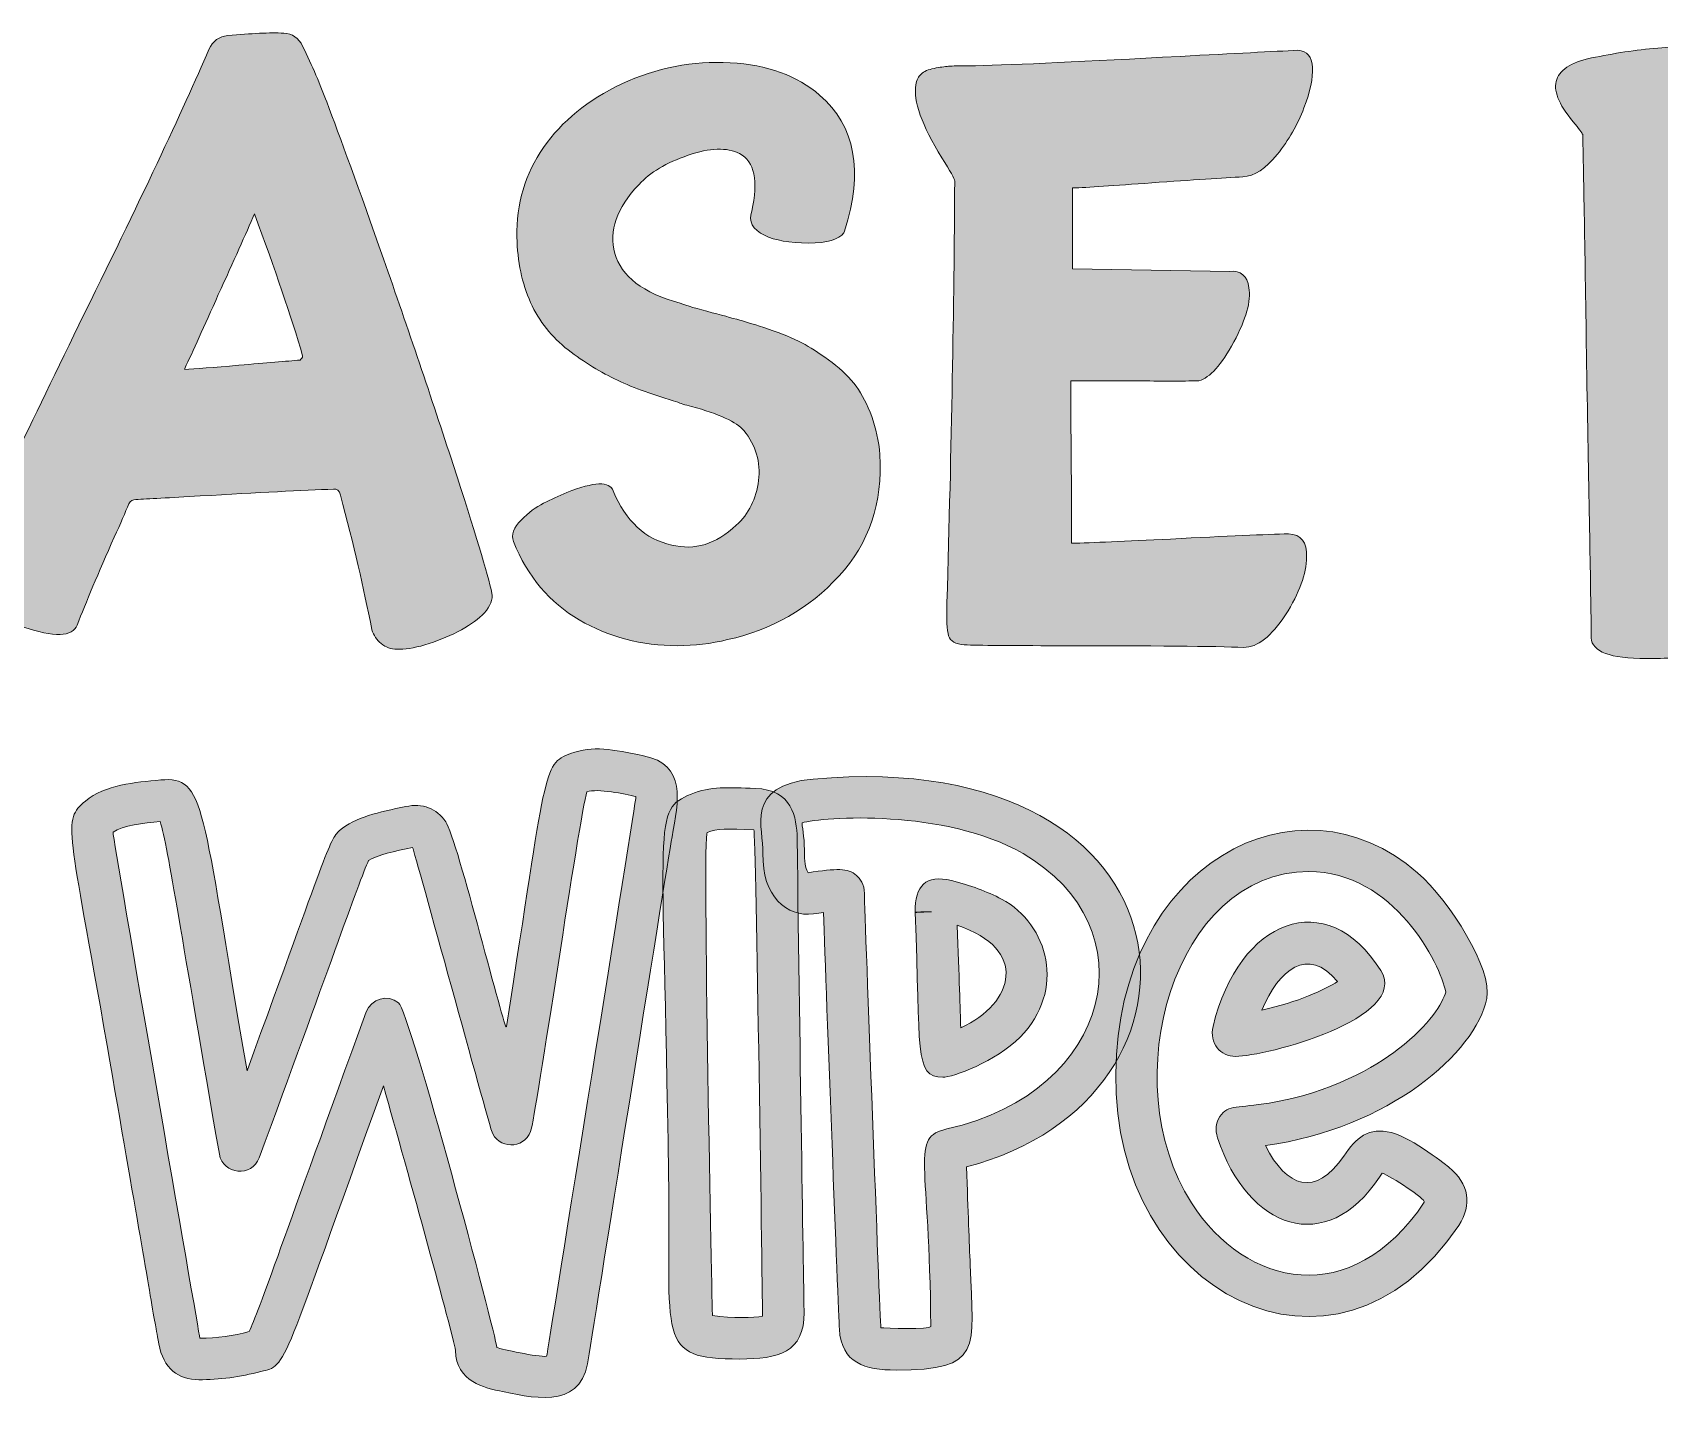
# Model space of a CAD drawing. Header units: inches. Extents: x 109 to 970, y -981 to -100.
# Drawn here: x 304.3 to 540.2, y -977 to -777.1 of the extents above; entities that cross this region are included whole.
import ezdxf

# ---------------------------------------------------------------- set-up
doc = ezdxf.new("R2010")
doc.units = ezdxf.units.IN
doc.header["$MEASUREMENT"] = 0
doc.layers.add('Layer 1', color=7, linetype='Continuous')

# ---------------------------------------------------------------- blocks, each defined once
blk = doc.blocks.new('block 3')
at = {"layer": 'Layer 1', "true_color": 0xffffff}
h = blk.add_hatch(color=7, dxfattribs=at)
h.dxf.hatch_style = 2
edge = h.paths.add_edge_path()
edge.add_spline(control_points=[(397.03, -893.79), (396.08, -899.18), (385.43, -966.35), (384.76, -970.19), (383.57, -976.97), (376.45, -975.05), (371.76, -974.08), (370.23, -973.76), (365.63, -972.81), (365.62, -968.28), (365.12, -965.48), (358.81, -942.77), (355.17, -929.91), (340.39, -970.53), (341.27, -970.6), (337.4, -971.31), (334.41, -972.14), (331.34, -972.52), (328.38, -972.52), (325.44, -972.52), (323.24, -970.89), (322.59, -967.3), (322.33, -965.87), (322.15, -964.92), (322.04, -964.32), (321.26, -959.72), (319.34, -948.55), (315.09, -924.05), (309.57, -892.16), (308.49, -891.44), (311.95, -888.59), (314.76, -886.24), (319.17, -885.86), (322.87, -885.53), (329.41, -884.95), (328.7, -889.02), (335.38, -927.72), (346.87, -896.34), (347.28, -894.18), (348.8, -892.88), (351.09, -890.91), (354.48, -890.21), (358.4, -889.39), (360.83, -888.88), (362.89, -889.66), (364.2, -891.59), (365.9, -894.11), (372.82, -922.4), (373, -921.3), (378.89, -884.16), (378.16, -883.21), (382.32, -881.7), (385.57, -880.51), (388.37, -881.09), (392.88, -882.02), (399.18, -883.33), (397.97, -888.49), (397.03, -893.79)], knot_values=[0, 0, 0, 0, 1, 1, 1, 2, 2, 2, 3, 3, 3, 4, 4, 4, 5, 5, 5, 6, 6, 6, 7, 7, 7, 8, 8, 8, 9, 9, 9, 10, 10, 10, 11, 11, 11, 12, 12, 12, 13, 13, 13, 14, 14, 14, 15, 15, 15, 16, 16, 16, 17, 17, 17, 18, 18, 18, 19, 19, 19, 19], degree=3, periodic=1)
edge = h.paths.add_edge_path()
edge.add_spline(control_points=[(391.8, -887.94), (390.19, -887.57), (386.26, -886.72), (384.67, -887.25), (383.61, -890.66), (377.3, -934.39), (376.51, -936.5), (375.52, -939.15), (371.72, -939.09), (370.84, -936.39), (370.3, -934.76), (359.73, -896.13), (359.4, -895.32), (356.85, -895.86), (354.27, -896.41), (353.02, -897.22), (351.67, -900.07), (346.58, -914.83), (337.15, -940.31), (336.09, -943.18), (331.9, -942.8), (331.37, -939.79), (325.95, -908.87), (323.95, -895.27), (322.78, -891.58), (320.45, -891.79), (317.3, -892.12), (315.95, -893.1), (316.02, -894.59), (328.3, -965.08), (328.55, -966.5), (331.03, -966.48), (333.43, -966.16), (335.7, -965.54), (337.03, -962.73), (340.99, -951.18), (352.68, -919.17), (353.38, -917.25), (355.76, -916.58), (357.37, -917.84), (358.97, -919.11), (371.42, -965.83), (371.62, -967.84), (372.28, -968.08), (377.58, -969.25), (378.84, -969.12), (379.02, -968.06), (391.8, -888.46), (391.8, -887.94)], knot_values=[0, 0, 0, 0, 1, 1, 1, 2, 2, 2, 3, 3, 3, 4, 4, 4, 5, 5, 5, 6, 6, 6, 7, 7, 7, 8, 8, 8, 9, 9, 9, 10, 10, 10, 11, 11, 11, 12, 12, 12, 13, 13, 13, 14, 14, 14, 15, 15, 15, 16, 16, 16, 16], degree=3, periodic=1)
h = blk.add_hatch(color=7, dxfattribs=at)
h.dxf.hatch_style = 2
edge = h.paths.add_edge_path()
edge.add_spline(control_points=[(439.74, -941.64), (439.98, -948.2), (440.15, -952.69), (440.27, -955.84), (440.75, -968.23), (442.11, -971.11), (429.52, -971.11), (425, -971.11), (421.59, -970.09), (421.3, -965.2), (421.13, -962.34), (419.4, -916.6), (419, -904.74), (418.59, -904.79), (418.11, -904.86), (417.54, -904.94), (413.68, -905.49), (410.04, -902.37), (410.22, -896.19), (410.33, -892.59), (407.38, -886.3), (417.52, -885.4), (474.36, -880.36), (478.08, -931.72), (439.74, -941.64)], knot_values=[0, 0, 0, 0, 1, 1, 1, 2, 2, 2, 3, 3, 3, 4, 4, 4, 5, 5, 5, 6, 6, 6, 7, 7, 7, 8, 8, 8, 8], degree=3, periodic=1)
edge = h.paths.add_edge_path()
edge.add_spline(control_points=[(447.96, -896.22), (436.59, -889.67), (418.76, -890.86), (415.89, -891.75), (415.96, -892.79), (416.29, -894.38), (416.24, -896.37), (416.2, -897.69), (416.53, -898.65), (416.76, -898.98), (420.95, -898.39), (422.47, -898.24), (423.8, -899.39), (424.31, -899.84), (424.93, -900.65), (424.93, -901.98), (424.99, -905.32), (427.18, -963.5), (427.31, -964.97), (427.83, -965.07), (434.55, -965.28), (434.55, -964.77), (434.43, -940.55), (431.5, -937.36), (436.91, -936.14), (461.19, -930.67), (466.28, -906.79), (447.96, -896.22)], knot_values=[0, 0, 0, 0, 1, 1, 1, 2, 2, 2, 3, 3, 3, 4, 4, 4, 5, 5, 5, 6, 6, 6, 7, 7, 7, 8, 8, 8, 9, 9, 9, 9], degree=3, periodic=1)
edge = h.paths.add_edge_path()
edge.add_spline(control_points=[(447.51, -922.83), (444.02, -926.38), (437.76, -928.65), (436.29, -928.65), (432.06, -928.65), (433.11, -924.61), (432.3, -904.77), (432.3, -904.72), (433.8, -904.67), (434.68, -904.65), (434.21, -904.66), (433.45, -904.67), (432.3, -904.69), (432.23, -900.9), (433.83, -899.2), (437.58, -900.13), (440.33, -900.81), (442.7, -901.69), (444.83, -902.82), (451.65, -906.45), (454.21, -916.03), (447.51, -922.83)], knot_values=[0, 0, 0, 0, 1, 1, 1, 2, 2, 2, 3, 3, 3, 4, 4, 4, 5, 5, 5, 6, 6, 6, 7, 7, 7, 7], degree=3, periodic=1)
edge = h.paths.add_edge_path()
edge.add_spline(control_points=[(438.39, -906.61), (438.69, -914.2), (438.82, -918.8), (438.9, -921.49), (446.71, -917.9), (448.77, -910.02), (438.39, -906.61)], knot_values=[0, 0, 0, 0, 1, 1, 1, 2, 2, 2, 2], degree=3, periodic=1)
h = blk.add_hatch(color=7, dxfattribs=at)
h.dxf.hatch_style = 2
edge = h.paths.add_edge_path()
edge.add_spline(control_points=[(483.1, -938.56), (486.13, -944.6), (490.39, -946.15), (494.46, -940.07), (496.2, -937.43), (498.08, -935.83), (501.36, -936.67), (504.43, -937.45), (509.67, -941.67), (509.72, -941.71), (512.62, -944.08), (513.13, -947.15), (511.13, -950.13), (493.21, -976.85), (460.84, -959.81), (461.41, -928.15), (461.59, -897.7), (487.81, -883.83), (505.16, -898.99), (509.86, -903.09), (516.06, -913.01), (515.2, -917.24), (513.6, -925.09), (501.06, -936.04), (483.1, -938.56)], knot_values=[0, 0, 0, 0, 1, 1, 1, 2, 2, 2, 3, 3, 3, 4, 4, 4, 5, 5, 5, 6, 6, 6, 7, 7, 7, 8, 8, 8, 8], degree=3, periodic=1)
edge = h.paths.add_edge_path()
edge.add_spline(control_points=[(509.24, -916.3), (508.53, -912.24), (501.71, -898.81), (489.38, -898.81), (469.86, -898.81), (461.09, -929.24), (472.38, -946.88), (480.24, -959.16), (495.62, -962.46), (506.14, -946.78), (506.42, -946.36), (501.25, -942.99), (500.04, -942.55), (499.91, -942.72), (499.76, -942.95), (499.65, -943.12), (491.95, -954.76), (480.48, -950.72), (476.16, -937.42), (476.02, -936.99), (475.59, -935.66), (476.47, -934.36), (477.71, -932.52), (479.17, -933.16), (483.66, -932.39), (492.74, -930.83), (498.88, -927.25), (502.42, -924.53), (506.97, -921.04), (508.81, -917.83), (509.24, -916.3)], knot_values=[0, 0, 0, 0, 1, 1, 1, 2, 2, 2, 3, 3, 3, 4, 4, 4, 5, 5, 5, 6, 6, 6, 7, 7, 7, 8, 8, 8, 9, 9, 9, 10, 10, 10, 10], degree=3, periodic=1)
edge = h.paths.add_edge_path()
edge.add_spline(control_points=[(499.82, -913.17), (504.16, -920.09), (483.11, -925.62), (478.77, -925.62), (476.59, -925.62), (474.92, -923.74), (475.5, -921.28), (479.19, -905.73), (492.01, -900.71), (499.82, -913.17)], knot_values=[0, 0, 0, 0, 1, 1, 1, 2, 2, 2, 3, 3, 3, 3], degree=3, periodic=1)
edge = h.paths.add_edge_path()
edge.add_spline(control_points=[(493.56, -914.75), (489.24, -909.53), (485.03, -913.08), (482.57, -918.91), (487.84, -917.75), (491.71, -915.95), (493.56, -914.75)], knot_values=[0, 0, 0, 0, 1, 1, 1, 2, 2, 2, 2], degree=3, periodic=1)
h = blk.add_hatch(color=7, dxfattribs=at)
h.dxf.hatch_style = 2
edge = h.paths.add_edge_path()
edge.add_spline(control_points=[(416.18, -962.75), (416.24, -968.57), (412.4, -969.51), (406.86, -969.51), (394.5, -969.51), (396.87, -966.83), (396.52, -942.68), (395.77, -890.4), (394.13, -889.97), (399.79, -887.59), (402.55, -886.43), (405.21, -886.62), (409.1, -886.75), (414.46, -886.93), (415.13, -890.97), (415.17, -893.99), (415.59, -926.34), (416.18, -962.77), (416.18, -962.75)], knot_values=[0, 0, 0, 0, 1, 1, 1, 2, 2, 2, 3, 3, 3, 4, 4, 4, 5, 5, 5, 6, 6, 6, 6], degree=3, periodic=1)
edge = h.paths.add_edge_path()
edge.add_spline(control_points=[(408.9, -892.76), (405.09, -892.63), (403.5, -892.55), (402.12, -893.13), (401.41, -893.43), (402.87, -963.18), (402.88, -963.21), (405.75, -963.63), (408.91, -963.52), (410.15, -963.3), (410.18, -962.93), (409.2, -892.77), (408.9, -892.76)], knot_values=[0, 0, 0, 0, 1, 1, 1, 2, 2, 2, 3, 3, 3, 4, 4, 4, 4], degree=3, periodic=1)
at = {"layer": 'Layer 1', "lineweight": 0}
blk.add_lwpolyline([(322.04, -964.32), (322.04, -964.32)], dxfattribs=at)
for points, knots in [([(397.03, -893.79), (396.08, -899.18), (385.43, -966.35), (384.76, -970.19), (383.57, -976.97), (376.45, -975.05), (371.76, -974.08), (370.23, -973.76), (365.63, -972.81), (365.62, -968.28), (365.12, -965.48), (358.81, -942.77), (355.17, -929.91), (340.39, -970.53), (341.27, -970.6), (337.4, -971.31), (334.41, -972.14), (331.34, -972.52), (328.38, -972.52), (325.44, -972.52), (323.24, -970.89), (322.59, -967.3), (322.33, -965.87), (322.15, -964.92), (322.04, -964.32), (321.26, -959.72), (319.34, -948.55), (315.09, -924.05), (309.57, -892.16), (308.49, -891.44), (311.95, -888.59), (314.76, -886.24), (319.17, -885.86), (322.87, -885.53), (329.41, -884.95), (328.7, -889.02), (335.38, -927.72), (346.87, -896.34), (347.28, -894.18), (348.8, -892.88), (351.09, -890.91), (354.48, -890.21), (358.4, -889.39), (360.83, -888.88), (362.89, -889.66), (364.2, -891.59), (365.9, -894.11), (372.82, -922.4), (373, -921.3), (378.89, -884.16), (378.16, -883.21), (382.32, -881.7), (385.57, -880.51), (388.37, -881.09), (392.88, -882.02), (399.18, -883.33), (397.97, -888.49), (397.03, -893.79)], [0, 0, 0, 0, 1, 1, 1, 2, 2, 2, 3, 3, 3, 4, 4, 4, 5, 5, 5, 6, 6, 6, 7, 7, 7, 8, 8, 8, 9, 9, 9, 10, 10, 10, 11, 11, 11, 12, 12, 12, 13, 13, 13, 14, 14, 14, 15, 15, 15, 16, 16, 16, 17, 17, 17, 18, 18, 18, 19, 19, 19, 19]), ([(439.74, -941.64), (439.98, -948.2), (440.15, -952.69), (440.27, -955.84), (440.75, -968.23), (442.11, -971.11), (429.52, -971.11), (425, -971.11), (421.59, -970.09), (421.3, -965.2), (421.13, -962.34), (419.4, -916.6), (419, -904.74), (418.59, -904.79), (418.11, -904.86), (417.54, -904.94), (413.68, -905.49), (410.04, -902.37), (410.22, -896.19), (410.33, -892.59), (407.38, -886.3), (417.52, -885.4), (474.36, -880.36), (478.08, -931.72), (439.74, -941.64)], [0, 0, 0, 0, 1, 1, 1, 2, 2, 2, 3, 3, 3, 4, 4, 4, 5, 5, 5, 6, 6, 6, 7, 7, 7, 8, 8, 8, 8]), ([(483.1, -938.56), (486.13, -944.6), (490.39, -946.15), (494.46, -940.07), (496.2, -937.43), (498.08, -935.83), (501.36, -936.67), (504.43, -937.45), (509.67, -941.67), (509.72, -941.71), (512.62, -944.08), (513.13, -947.15), (511.13, -950.13), (493.21, -976.85), (460.84, -959.81), (461.41, -928.15), (461.59, -897.7), (487.81, -883.83), (505.16, -898.99), (509.86, -903.09), (516.06, -913.01), (515.2, -917.24), (513.6, -925.09), (501.06, -936.04), (483.1, -938.56)], [0, 0, 0, 0, 1, 1, 1, 2, 2, 2, 3, 3, 3, 4, 4, 4, 5, 5, 5, 6, 6, 6, 7, 7, 7, 8, 8, 8, 8]), ([(391.8, -887.94), (390.19, -887.57), (386.26, -886.72), (384.67, -887.25), (383.61, -890.66), (377.3, -934.39), (376.51, -936.5), (375.52, -939.15), (371.72, -939.09), (370.84, -936.39), (370.3, -934.76), (359.73, -896.13), (359.4, -895.32), (356.85, -895.86), (354.27, -896.41), (353.02, -897.22), (351.67, -900.07), (346.58, -914.83), (337.15, -940.31), (336.09, -943.18), (331.9, -942.8), (331.37, -939.79), (325.95, -908.87), (323.95, -895.27), (322.78, -891.58), (320.45, -891.79), (317.3, -892.12), (315.95, -893.1), (316.02, -894.59), (328.3, -965.08), (328.55, -966.5), (331.03, -966.48), (333.43, -966.16), (335.7, -965.54), (337.03, -962.73), (340.99, -951.18), (352.68, -919.17), (353.38, -917.25), (355.76, -916.58), (357.37, -917.84), (358.97, -919.11), (371.42, -965.83), (371.62, -967.84), (372.28, -968.08), (377.58, -969.25), (378.84, -969.12), (379.02, -968.06), (391.8, -888.46), (391.8, -887.94)], [0, 0, 0, 0, 1, 1, 1, 2, 2, 2, 3, 3, 3, 4, 4, 4, 5, 5, 5, 6, 6, 6, 7, 7, 7, 8, 8, 8, 9, 9, 9, 10, 10, 10, 11, 11, 11, 12, 12, 12, 13, 13, 13, 14, 14, 14, 15, 15, 15, 16, 16, 16, 16]), ([(416.18, -962.75), (416.24, -968.57), (412.4, -969.51), (406.86, -969.51), (394.5, -969.51), (396.87, -966.83), (396.52, -942.68), (395.77, -890.4), (394.13, -889.97), (399.79, -887.59), (402.55, -886.43), (405.21, -886.62), (409.1, -886.75), (414.46, -886.93), (415.13, -890.97), (415.17, -893.99), (415.59, -926.34), (416.18, -962.77), (416.18, -962.75)], [0, 0, 0, 0, 1, 1, 1, 2, 2, 2, 3, 3, 3, 4, 4, 4, 5, 5, 5, 6, 6, 6, 6]), ([(447.96, -896.22), (436.59, -889.67), (418.76, -890.86), (415.89, -891.75), (415.96, -892.79), (416.29, -894.38), (416.24, -896.37), (416.2, -897.69), (416.53, -898.65), (416.76, -898.98), (420.95, -898.39), (422.47, -898.24), (423.8, -899.39), (424.31, -899.84), (424.93, -900.65), (424.93, -901.98), (424.99, -905.32), (427.18, -963.5), (427.31, -964.97), (427.83, -965.07), (434.55, -965.28), (434.55, -964.77), (434.43, -940.55), (431.5, -937.36), (436.91, -936.14), (461.19, -930.67), (466.28, -906.79), (447.96, -896.22)], [0, 0, 0, 0, 1, 1, 1, 2, 2, 2, 3, 3, 3, 4, 4, 4, 5, 5, 5, 6, 6, 6, 7, 7, 7, 8, 8, 8, 9, 9, 9, 9]), ([(408.9, -892.76), (405.09, -892.63), (403.5, -892.55), (402.12, -893.13), (401.41, -893.43), (402.87, -963.18), (402.88, -963.21), (405.75, -963.63), (408.91, -963.52), (410.15, -963.3), (410.18, -962.93), (409.2, -892.77), (408.9, -892.76)], [0, 0, 0, 0, 1, 1, 1, 2, 2, 2, 3, 3, 3, 4, 4, 4, 4]), ([(509.24, -916.3), (508.53, -912.24), (501.71, -898.81), (489.38, -898.81), (469.86, -898.81), (461.09, -929.24), (472.38, -946.88), (480.24, -959.16), (495.62, -962.46), (506.14, -946.78), (506.42, -946.36), (501.25, -942.99), (500.04, -942.55), (499.91, -942.72), (499.76, -942.95), (499.65, -943.12), (491.95, -954.76), (480.48, -950.72), (476.16, -937.42), (476.02, -936.99), (475.59, -935.66), (476.47, -934.36), (477.71, -932.52), (479.17, -933.16), (483.66, -932.39), (492.74, -930.83), (498.88, -927.25), (502.42, -924.53), (506.97, -921.04), (508.81, -917.83), (509.24, -916.3)], [0, 0, 0, 0, 1, 1, 1, 2, 2, 2, 3, 3, 3, 4, 4, 4, 5, 5, 5, 6, 6, 6, 7, 7, 7, 8, 8, 8, 9, 9, 9, 10, 10, 10, 10]), ([(447.51, -922.83), (444.02, -926.38), (437.76, -928.65), (436.29, -928.65), (432.06, -928.65), (433.11, -924.61), (432.3, -904.77), (432.3, -904.72), (433.8, -904.67), (434.68, -904.65), (434.21, -904.66), (433.45, -904.67), (432.3, -904.69), (432.23, -900.9), (433.83, -899.2), (437.58, -900.13), (440.33, -900.81), (442.7, -901.69), (444.83, -902.82), (451.65, -906.45), (454.21, -916.03), (447.51, -922.83)], [0, 0, 0, 0, 1, 1, 1, 2, 2, 2, 3, 3, 3, 4, 4, 4, 5, 5, 5, 6, 6, 6, 7, 7, 7, 7]), ([(499.82, -913.17), (504.16, -920.09), (483.11, -925.62), (478.77, -925.62), (476.59, -925.62), (474.92, -923.74), (475.5, -921.28), (479.19, -905.73), (492.01, -900.71), (499.82, -913.17)], [0, 0, 0, 0, 1, 1, 1, 2, 2, 2, 3, 3, 3, 3]), ([(438.39, -906.61), (438.69, -914.2), (438.82, -918.8), (438.9, -921.49), (446.71, -917.9), (448.77, -910.02), (438.39, -906.61)], [0, 0, 0, 0, 1, 1, 1, 2, 2, 2, 2]), ([(493.56, -914.75), (489.24, -909.53), (485.03, -913.08), (482.57, -918.91), (487.84, -917.75), (491.71, -915.95), (493.56, -914.75)], [0, 0, 0, 0, 1, 1, 1, 2, 2, 2, 2])]:
    blk.add_open_spline(points, degree=3, knots=knots, dxfattribs=at)
blk = doc.blocks.new('block 9')
at = {"layer": 'Layer 1', "true_color": 0xffffff}
h = blk.add_hatch(color=7, dxfattribs=at)
h.dxf.hatch_style = 2
edge = h.paths.add_edge_path()
edge.add_spline(control_points=[(346.94, -787.2), (348.85, -792.19), (351.6, -799.78), (355.18, -809.97), (358.75, -820.16), (362.12, -830.1), (365.28, -839.79), (368.44, -849.48), (370.32, -855.7), (370.9, -858.45), (371.06, -859.36), (370.69, -860.32), (369.78, -861.32), (369.03, -862.15), (367.92, -862.96), (366.47, -863.75), (365.01, -864.54), (363.45, -865.21), (361.79, -865.75), (360.12, -866.29), (358.71, -866.56), (357.55, -866.56), (357.3, -866.56), (357.05, -866.56), (356.8, -866.56), (355.97, -866.47), (355.24, -866.14), (354.62, -865.56), (353.99, -864.98), (353.6, -864.27), (353.43, -863.44), (352.35, -857.87), (350.85, -851.46), (348.94, -844.22), (348.77, -843.56), (348.44, -843.27), (347.94, -843.35), (343.53, -843.52), (337.08, -843.85), (328.6, -844.35), (324.11, -844.6), (320.99, -844.77), (319.24, -844.85), (318.82, -844.85), (318.49, -845.06), (318.24, -845.47), (317.74, -846.72), (317.04, -848.34), (316.12, -850.34), (313.79, -855.58), (312, -859.82), (310.76, -863.06), (310.09, -864.81), (307.43, -864.89), (302.77, -863.31), (300.03, -862.32), (297.76, -861.09), (295.97, -859.63), (294.18, -858.18), (293.54, -856.7), (294.04, -855.2), (297.53, -847.39), (303.19, -835.49), (311.01, -819.52), (319.82, -801.63), (326.1, -788.32), (329.85, -779.59), (330.43, -778.34), (331.35, -777.68), (332.59, -777.59), (336, -777.26), (338.71, -777.14), (340.7, -777.22), (341.95, -777.3), (342.87, -777.93), (343.45, -779.09), (344.86, -782), (346.03, -784.71), (346.94, -787.2)], knot_values=[0, 0, 0, 0, 1, 1, 1, 2, 2, 2, 3, 3, 3, 4, 4, 4, 5, 5, 5, 6, 6, 6, 7, 7, 7, 8, 8, 8, 9, 9, 9, 10, 10, 10, 11, 11, 11, 12, 12, 12, 13, 13, 13, 14, 14, 14, 15, 15, 15, 16, 16, 16, 17, 17, 17, 18, 18, 18, 19, 19, 19, 20, 20, 20, 21, 21, 21, 22, 22, 22, 23, 23, 23, 24, 24, 24, 25, 25, 25, 26, 26, 26, 26], degree=3, periodic=1)
edge = h.paths.add_edge_path()
edge.add_spline(control_points=[(343.32, -824.38), (343.4, -824.3), (343.45, -824.18), (343.45, -824.01), (341.78, -818.35), (339.46, -811.49), (336.46, -803.42), (335.21, -806.33), (333.47, -810.24), (331.22, -815.15), (329.14, -819.81), (327.52, -823.39), (326.35, -825.88), (326.35, -825.88), (326.35, -826.01), (326.35, -826.01), (327.85, -825.92), (330.47, -825.71), (334.21, -825.38), (338.21, -825.05), (341.16, -824.8), (343.07, -824.63), (343.16, -824.55), (343.24, -824.47), (343.32, -824.38)], knot_values=[0, 0, 0, 0, 1, 1, 1, 2, 2, 2, 3, 3, 3, 4, 4, 4, 5, 5, 5, 6, 6, 6, 7, 7, 7, 8, 8, 8, 8], degree=3, periodic=1)
h = blk.add_hatch(color=7, dxfattribs=at)
h.dxf.hatch_style = 2
edge = h.paths.add_edge_path()
edge.add_spline(control_points=[(486.44, -849.84), (488.27, -849.92), (489.14, -851.04), (489.06, -853.21), (489.06, -855.62), (488.04, -858.41), (486, -861.57), (483.96, -864.73), (481.94, -866.31), (479.95, -866.31), (475.79, -866.14), (466.81, -866.06), (453, -866.06), (446.09, -866.06), (441.56, -866.02), (439.4, -865.93), (438.15, -865.85), (437.4, -865.41), (437.15, -864.62), (436.9, -863.83), (436.82, -862.23), (436.9, -859.82), (437.57, -837.03), (437.94, -816.65), (438.03, -798.68), (438.03, -798.35), (437.4, -797.23), (436.15, -795.31), (433.24, -790.57), (431.99, -787.04), (432.41, -784.71), (432.49, -784.04), (432.74, -783.52), (433.16, -783.15), (433.57, -782.77), (434.2, -782.5), (435.03, -782.34), (435.86, -782.17), (436.57, -782.07), (437.15, -782.02), (437.73, -781.98), (438.61, -781.96), (439.77, -781.96), (439.77, -781.96), (441.02, -781.96), (441.02, -781.96), (447.09, -781.8), (456.99, -781.34), (470.72, -780.59), (478.62, -780.17), (484.32, -779.88), (487.81, -779.71), (489.14, -779.8), (489.85, -780.63), (489.93, -782.21), (490.01, -783.71), (489.6, -785.66), (488.68, -788.07), (487.77, -790.49), (486.48, -792.73), (484.81, -794.81), (483.15, -796.89), (481.49, -797.97), (479.82, -798.06), (477, -798.22), (472.59, -798.51), (466.6, -798.93), (461.11, -799.35), (457.28, -799.6), (455.12, -799.68), (455.12, -799.68), (455.12, -811.41), (455.12, -811.41), (455.12, -811.41), (477.95, -811.78), (477.95, -811.78), (479.53, -811.62), (480.45, -812.41), (480.7, -814.15), (481.03, -816.07), (480.3, -818.69), (478.51, -822.01), (476.72, -825.34), (475.04, -827.21), (473.46, -827.63), (470.97, -827.71), (467.93, -827.71), (464.35, -827.63), (460.19, -827.63), (457.03, -827.63), (454.87, -827.63), (454.87, -831.54), (454.89, -835.47), (454.93, -839.42), (454.97, -843.37), (454.99, -847.3), (454.99, -851.21), (457.91, -851.13), (462.69, -850.92), (469.34, -850.59), (477.58, -850.17), (483.27, -849.92), (486.44, -849.84)], knot_values=[0, 0, 0, 0, 1, 1, 1, 2, 2, 2, 3, 3, 3, 4, 4, 4, 5, 5, 5, 6, 6, 6, 7, 7, 7, 8, 8, 8, 9, 9, 9, 10, 10, 10, 11, 11, 11, 12, 12, 12, 13, 13, 13, 14, 14, 14, 15, 15, 15, 16, 16, 16, 17, 17, 17, 18, 18, 18, 19, 19, 19, 20, 20, 20, 21, 21, 21, 22, 22, 22, 23, 23, 23, 24, 24, 24, 25, 25, 25, 26, 26, 26, 27, 27, 27, 28, 28, 28, 29, 29, 29, 30, 30, 30, 31, 31, 31, 32, 32, 32, 33, 33, 33, 34, 34, 34, 34], degree=3, periodic=1)
h = blk.add_hatch(color=7, dxfattribs=at)
h.dxf.hatch_style = 2
edge = h.paths.add_edge_path()
edge.add_spline(control_points=[(570.91, -813.9), (575.73, -814.49), (579.77, -816.36), (583.01, -819.52), (586.26, -822.68), (587.92, -827.17), (588, -832.99), (588, -837.15), (587.15, -841), (585.44, -844.54), (583.74, -848.07), (581.47, -851.07), (578.64, -853.52), (575.81, -855.97), (572.67, -858.16), (569.22, -860.07), (565.77, -861.98), (562.15, -863.48), (558.37, -864.56), (554.58, -865.64), (551.07, -866.47), (547.83, -867.06), (544.58, -867.64), (541.59, -867.93), (538.84, -867.93), (538.84, -867.93), (538.34, -867.93), (538.34, -867.93), (533.1, -867.93), (530.44, -866.93), (530.36, -864.94), (530.27, -857.53), (530.06, -845.35), (529.73, -828.38), (529.48, -811.49), (529.28, -799.35), (529.11, -791.94), (529.02, -791.69), (528.57, -791.07), (527.74, -790.07), (525.57, -787.49), (524.79, -785.45), (525.37, -783.96), (525.86, -782.38), (527.74, -781.3), (530.98, -780.71), (534.22, -780.05), (537.43, -779.59), (540.59, -779.34), (543.75, -779.09), (546.89, -779.01), (550.01, -779.09), (553.13, -779.18), (556.04, -779.57), (558.74, -780.28), (561.44, -780.98), (563.92, -781.94), (566.17, -783.15), (568.41, -784.35), (570.32, -785.93), (571.91, -787.89), (573.48, -789.84), (574.57, -792.11), (575.15, -794.69), (576.81, -801.59), (575.4, -808), (570.91, -813.9)], knot_values=[0, 0, 0, 0, 1, 1, 1, 2, 2, 2, 3, 3, 3, 4, 4, 4, 5, 5, 5, 6, 6, 6, 7, 7, 7, 8, 8, 8, 9, 9, 9, 10, 10, 10, 11, 11, 11, 12, 12, 12, 13, 13, 13, 14, 14, 14, 15, 15, 15, 16, 16, 16, 17, 17, 17, 18, 18, 18, 19, 19, 19, 20, 20, 20, 21, 21, 21, 22, 22, 22, 22], degree=3, periodic=1)
edge = h.paths.add_edge_path()
edge.add_spline(control_points=[(561.3, -801.93), (562.3, -800.1), (562.51, -798.22), (561.92, -796.31), (561.09, -793.48), (555.44, -792.24), (544.96, -792.57), (544.96, -792.57), (545.33, -812.03), (545.33, -812.03), (548.32, -811.2), (551.4, -809.87), (554.56, -808.04), (557.72, -806.21), (559.97, -804.17), (561.3, -801.93)], knot_values=[0, 0, 0, 0, 1, 1, 1, 2, 2, 2, 3, 3, 3, 4, 4, 4, 5, 5, 5, 5], degree=3, periodic=1)
edge = h.paths.add_edge_path()
edge.add_spline(control_points=[(545.52, -840.67), (545.47, -846.2), (545.5, -850.38), (545.58, -853.21), (547.41, -853.29), (549.49, -853.06), (551.82, -852.52), (554.15, -851.98), (556.58, -851.07), (559.12, -849.78), (561.65, -848.49), (563.88, -846.97), (565.79, -845.22), (569.87, -841.4), (571.91, -837.03), (571.91, -832.12), (571.91, -831.12), (571.49, -830.21), (570.66, -829.38), (569.16, -828.13), (566.77, -827.24), (563.48, -826.69), (560.2, -826.15), (556.68, -826.13), (552.94, -826.63), (552.69, -826.63), (551.98, -826.75), (550.82, -827), (548.49, -827.42), (546.74, -827.8), (545.58, -828.13), (545.58, -830.96), (545.56, -835.14), (545.52, -840.67)], knot_values=[0, 0, 0, 0, 1, 1, 1, 2, 2, 2, 3, 3, 3, 4, 4, 4, 5, 5, 5, 6, 6, 6, 7, 7, 7, 8, 8, 8, 9, 9, 9, 10, 10, 10, 11, 11, 11, 11], degree=3, periodic=1)
h = blk.add_hatch(color=7, dxfattribs=at)
h.dxf.hatch_style = 2
edge = h.paths.add_edge_path()
edge.add_spline(control_points=[(427.17, -838.36), (427.59, -845.35), (425.61, -851.21), (421.25, -855.95), (416.88, -860.69), (411.49, -863.77), (405.09, -865.18), (402.67, -865.77), (400.26, -866.06), (397.85, -866.06), (392.61, -866.06), (387.85, -864.81), (383.56, -862.32), (379.28, -859.82), (376.1, -856.04), (374.02, -850.96), (373.69, -849.96), (374.06, -848.92), (375.14, -847.84), (376.22, -846.76), (377.3, -845.95), (378.39, -845.41), (379.47, -844.87), (380.59, -844.35), (381.75, -843.85), (385.75, -842.27), (387.99, -842.19), (388.49, -843.6), (390.32, -848.01), (393.15, -850.63), (396.98, -851.46), (400.3, -852.29), (403.42, -851.33), (406.34, -848.59), (408.16, -846.93), (409.25, -844.77), (409.58, -842.1), (409.91, -839.44), (409.21, -837.03), (407.46, -834.87), (406.38, -833.62), (403.84, -832.45), (399.85, -831.37), (398.85, -831.12), (398.18, -830.91), (397.85, -830.75), (394.44, -829.75), (391.53, -828.69), (389.12, -827.57), (386.7, -826.44), (384.31, -824.97), (381.94, -823.14), (379.57, -821.31), (377.76, -819.02), (376.51, -816.27), (375.27, -813.53), (374.6, -810.37), (374.52, -806.79), (374.43, -801.97), (375.72, -797.64), (378.39, -793.81), (381.05, -789.99), (384.83, -786.91), (389.74, -784.58), (394.81, -782.25), (400.05, -781.23), (405.46, -781.52), (410.87, -781.82), (415.19, -783.38), (418.44, -786.2), (423.6, -790.7), (424.8, -797.27), (422.06, -805.92), (422.06, -805.92), (421.93, -806.17), (421.93, -806.17), (421.27, -807.16), (419.56, -807.66), (416.82, -807.66), (414.07, -807.66), (411.95, -807.29), (410.45, -806.54), (408.71, -805.71), (408.08, -804.55), (408.58, -803.05), (409.58, -798.64), (409, -795.85), (406.83, -794.69), (405, -793.77), (402.51, -793.86), (399.35, -794.94), (396.19, -796.02), (393.82, -797.43), (392.24, -799.18), (388.99, -802.59), (387.83, -805.92), (388.74, -809.16), (389.66, -812.49), (392.82, -814.9), (398.23, -816.4), (399.14, -816.73), (400.68, -817.19), (402.84, -817.77), (404.76, -818.27), (406.23, -818.67), (407.27, -818.96), (408.31, -819.25), (409.79, -819.73), (411.7, -820.39), (413.61, -821.06), (415.15, -821.72), (416.32, -822.39), (417.48, -823.05), (418.79, -823.93), (420.25, -825.01), (421.7, -826.09), (422.87, -827.24), (423.74, -828.44), (424.61, -829.65), (425.36, -831.1), (425.99, -832.81), (426.61, -834.51), (427, -836.36), (427.17, -838.36)], knot_values=[0, 0, 0, 0, 1, 1, 1, 2, 2, 2, 3, 3, 3, 4, 4, 4, 5, 5, 5, 6, 6, 6, 7, 7, 7, 8, 8, 8, 9, 9, 9, 10, 10, 10, 11, 11, 11, 12, 12, 12, 13, 13, 13, 14, 14, 14, 15, 15, 15, 16, 16, 16, 17, 17, 17, 18, 18, 18, 19, 19, 19, 20, 20, 20, 21, 21, 21, 22, 22, 22, 23, 23, 23, 24, 24, 24, 25, 25, 25, 26, 26, 26, 27, 27, 27, 28, 28, 28, 29, 29, 29, 30, 30, 30, 31, 31, 31, 32, 32, 32, 33, 33, 33, 34, 34, 34, 35, 35, 35, 36, 36, 36, 37, 37, 37, 38, 38, 38, 39, 39, 39, 40, 40, 40, 41, 41, 41, 41], degree=3, periodic=1)
at = {"layer": 'Layer 1', "lineweight": 0}
for points, knots in [([(346.94, -787.2), (348.85, -792.19), (351.6, -799.78), (355.18, -809.97), (358.75, -820.16), (362.12, -830.1), (365.28, -839.79), (368.44, -849.48), (370.32, -855.7), (370.9, -858.45), (371.06, -859.36), (370.69, -860.32), (369.78, -861.32), (369.03, -862.15), (367.92, -862.96), (366.47, -863.75), (365.01, -864.54), (363.45, -865.21), (361.79, -865.75), (360.12, -866.29), (358.71, -866.56), (357.55, -866.56), (357.3, -866.56), (357.05, -866.56), (356.8, -866.56), (355.97, -866.47), (355.24, -866.14), (354.62, -865.56), (353.99, -864.98), (353.6, -864.27), (353.43, -863.44), (352.35, -857.87), (350.85, -851.46), (348.94, -844.22), (348.77, -843.56), (348.44, -843.27), (347.94, -843.35), (343.53, -843.52), (337.08, -843.85), (328.6, -844.35), (324.11, -844.6), (320.99, -844.77), (319.24, -844.85), (318.82, -844.85), (318.49, -845.06), (318.24, -845.47), (317.74, -846.72), (317.04, -848.34), (316.12, -850.34), (313.79, -855.58), (312, -859.82), (310.76, -863.06), (310.09, -864.81), (307.43, -864.89), (302.77, -863.31), (300.03, -862.32), (297.76, -861.09), (295.97, -859.63), (294.18, -858.18), (293.54, -856.7), (294.04, -855.2), (297.53, -847.39), (303.19, -835.49), (311.01, -819.52), (319.82, -801.63), (326.1, -788.32), (329.85, -779.59), (330.43, -778.34), (331.35, -777.68), (332.59, -777.59), (336, -777.26), (338.71, -777.14), (340.7, -777.22), (341.95, -777.3), (342.87, -777.93), (343.45, -779.09), (344.86, -782), (346.03, -784.71), (346.94, -787.2)], [0, 0, 0, 0, 1, 1, 1, 2, 2, 2, 3, 3, 3, 4, 4, 4, 5, 5, 5, 6, 6, 6, 7, 7, 7, 8, 8, 8, 9, 9, 9, 10, 10, 10, 11, 11, 11, 12, 12, 12, 13, 13, 13, 14, 14, 14, 15, 15, 15, 16, 16, 16, 17, 17, 17, 18, 18, 18, 19, 19, 19, 20, 20, 20, 21, 21, 21, 22, 22, 22, 23, 23, 23, 24, 24, 24, 25, 25, 25, 26, 26, 26, 26]), ([(486.44, -849.84), (488.27, -849.92), (489.14, -851.04), (489.06, -853.21), (489.06, -855.62), (488.04, -858.41), (486, -861.57), (483.96, -864.73), (481.94, -866.31), (479.95, -866.31), (475.79, -866.14), (466.81, -866.06), (453, -866.06), (446.09, -866.06), (441.56, -866.02), (439.4, -865.93), (438.15, -865.85), (437.4, -865.41), (437.15, -864.62), (436.9, -863.83), (436.82, -862.23), (436.9, -859.82), (437.57, -837.03), (437.94, -816.65), (438.03, -798.68), (438.03, -798.35), (437.4, -797.23), (436.15, -795.31), (433.24, -790.57), (431.99, -787.04), (432.41, -784.71), (432.49, -784.04), (432.74, -783.52), (433.16, -783.15), (433.57, -782.77), (434.2, -782.5), (435.03, -782.34), (435.86, -782.17), (436.57, -782.07), (437.15, -782.02), (437.73, -781.98), (438.61, -781.96), (439.77, -781.96), (439.77, -781.96), (441.02, -781.96), (441.02, -781.96), (447.09, -781.8), (456.99, -781.34), (470.72, -780.59), (478.62, -780.17), (484.32, -779.88), (487.81, -779.71), (489.14, -779.8), (489.85, -780.63), (489.93, -782.21), (490.01, -783.71), (489.6, -785.66), (488.68, -788.07), (487.77, -790.49), (486.48, -792.73), (484.81, -794.81), (483.15, -796.89), (481.49, -797.97), (479.82, -798.06), (477, -798.22), (472.59, -798.51), (466.6, -798.93), (461.11, -799.35), (457.28, -799.6), (455.12, -799.68), (455.12, -799.68), (455.12, -811.41), (455.12, -811.41), (455.12, -811.41), (477.95, -811.78), (477.95, -811.78), (479.53, -811.62), (480.45, -812.41), (480.7, -814.15), (481.03, -816.07), (480.3, -818.69), (478.51, -822.01), (476.72, -825.34), (475.04, -827.21), (473.46, -827.63), (470.97, -827.71), (467.93, -827.71), (464.35, -827.63), (460.19, -827.63), (457.03, -827.63), (454.87, -827.63), (454.87, -831.54), (454.89, -835.47), (454.93, -839.42), (454.97, -843.37), (454.99, -847.3), (454.99, -851.21), (457.91, -851.13), (462.69, -850.92), (469.34, -850.59), (477.58, -850.17), (483.27, -849.92), (486.44, -849.84)], [0, 0, 0, 0, 1, 1, 1, 2, 2, 2, 3, 3, 3, 4, 4, 4, 5, 5, 5, 6, 6, 6, 7, 7, 7, 8, 8, 8, 9, 9, 9, 10, 10, 10, 11, 11, 11, 12, 12, 12, 13, 13, 13, 14, 14, 14, 15, 15, 15, 16, 16, 16, 17, 17, 17, 18, 18, 18, 19, 19, 19, 20, 20, 20, 21, 21, 21, 22, 22, 22, 23, 23, 23, 24, 24, 24, 25, 25, 25, 26, 26, 26, 27, 27, 27, 28, 28, 28, 29, 29, 29, 30, 30, 30, 31, 31, 31, 32, 32, 32, 33, 33, 33, 34, 34, 34, 34]), ([(570.91, -813.9), (575.73, -814.49), (579.77, -816.36), (583.01, -819.52), (586.26, -822.68), (587.92, -827.17), (588, -832.99), (588, -837.15), (587.15, -841), (585.44, -844.54), (583.74, -848.07), (581.47, -851.07), (578.64, -853.52), (575.81, -855.97), (572.67, -858.16), (569.22, -860.07), (565.77, -861.98), (562.15, -863.48), (558.37, -864.56), (554.58, -865.64), (551.07, -866.47), (547.83, -867.06), (544.58, -867.64), (541.59, -867.93), (538.84, -867.93), (538.84, -867.93), (538.34, -867.93), (538.34, -867.93), (533.1, -867.93), (530.44, -866.93), (530.36, -864.94), (530.27, -857.53), (530.06, -845.35), (529.73, -828.38), (529.48, -811.49), (529.28, -799.35), (529.11, -791.94), (529.02, -791.69), (528.57, -791.07), (527.74, -790.07), (525.57, -787.49), (524.79, -785.45), (525.37, -783.96), (525.86, -782.38), (527.74, -781.3), (530.98, -780.71), (534.22, -780.05), (537.43, -779.59), (540.59, -779.34), (543.75, -779.09), (546.89, -779.01), (550.01, -779.09), (553.13, -779.18), (556.04, -779.57), (558.74, -780.28), (561.44, -780.98), (563.92, -781.94), (566.17, -783.15), (568.41, -784.35), (570.32, -785.93), (571.91, -787.89), (573.48, -789.84), (574.57, -792.11), (575.15, -794.69), (576.81, -801.59), (575.4, -808), (570.91, -813.9)], [0, 0, 0, 0, 1, 1, 1, 2, 2, 2, 3, 3, 3, 4, 4, 4, 5, 5, 5, 6, 6, 6, 7, 7, 7, 8, 8, 8, 9, 9, 9, 10, 10, 10, 11, 11, 11, 12, 12, 12, 13, 13, 13, 14, 14, 14, 15, 15, 15, 16, 16, 16, 17, 17, 17, 18, 18, 18, 19, 19, 19, 20, 20, 20, 21, 21, 21, 22, 22, 22, 22]), ([(427.17, -838.36), (427.59, -845.35), (425.61, -851.21), (421.25, -855.95), (416.88, -860.69), (411.49, -863.77), (405.09, -865.18), (402.67, -865.77), (400.26, -866.06), (397.85, -866.06), (392.61, -866.06), (387.85, -864.81), (383.56, -862.32), (379.28, -859.82), (376.1, -856.04), (374.02, -850.96), (373.69, -849.96), (374.06, -848.92), (375.14, -847.84), (376.22, -846.76), (377.3, -845.95), (378.39, -845.41), (379.47, -844.87), (380.59, -844.35), (381.75, -843.85), (385.75, -842.27), (387.99, -842.19), (388.49, -843.6), (390.32, -848.01), (393.15, -850.63), (396.98, -851.46), (400.3, -852.29), (403.42, -851.33), (406.34, -848.59), (408.16, -846.93), (409.25, -844.77), (409.58, -842.1), (409.91, -839.44), (409.21, -837.03), (407.46, -834.87), (406.38, -833.62), (403.84, -832.45), (399.85, -831.37), (398.85, -831.12), (398.18, -830.91), (397.85, -830.75), (394.44, -829.75), (391.53, -828.69), (389.12, -827.57), (386.7, -826.44), (384.31, -824.97), (381.94, -823.14), (379.57, -821.31), (377.76, -819.02), (376.51, -816.27), (375.27, -813.53), (374.6, -810.37), (374.52, -806.79), (374.43, -801.97), (375.72, -797.64), (378.39, -793.81), (381.05, -789.99), (384.83, -786.91), (389.74, -784.58), (394.81, -782.25), (400.05, -781.23), (405.46, -781.52), (410.87, -781.82), (415.19, -783.38), (418.44, -786.2), (423.6, -790.7), (424.8, -797.27), (422.06, -805.92), (422.06, -805.92), (421.93, -806.17), (421.93, -806.17), (421.27, -807.16), (419.56, -807.66), (416.82, -807.66), (414.07, -807.66), (411.95, -807.29), (410.45, -806.54), (408.71, -805.71), (408.08, -804.55), (408.58, -803.05), (409.58, -798.64), (409, -795.85), (406.83, -794.69), (405, -793.77), (402.51, -793.86), (399.35, -794.94), (396.19, -796.02), (393.82, -797.43), (392.24, -799.18), (388.99, -802.59), (387.83, -805.92), (388.74, -809.16), (389.66, -812.49), (392.82, -814.9), (398.23, -816.4), (399.14, -816.73), (400.68, -817.19), (402.84, -817.77), (404.76, -818.27), (406.23, -818.67), (407.27, -818.96), (408.31, -819.25), (409.79, -819.73), (411.7, -820.39), (413.61, -821.06), (415.15, -821.72), (416.32, -822.39), (417.48, -823.05), (418.79, -823.93), (420.25, -825.01), (421.7, -826.09), (422.87, -827.24), (423.74, -828.44), (424.61, -829.65), (425.36, -831.1), (425.99, -832.81), (426.61, -834.51), (427, -836.36), (427.17, -838.36)], [0, 0, 0, 0, 1, 1, 1, 2, 2, 2, 3, 3, 3, 4, 4, 4, 5, 5, 5, 6, 6, 6, 7, 7, 7, 8, 8, 8, 9, 9, 9, 10, 10, 10, 11, 11, 11, 12, 12, 12, 13, 13, 13, 14, 14, 14, 15, 15, 15, 16, 16, 16, 17, 17, 17, 18, 18, 18, 19, 19, 19, 20, 20, 20, 21, 21, 21, 22, 22, 22, 23, 23, 23, 24, 24, 24, 25, 25, 25, 26, 26, 26, 27, 27, 27, 28, 28, 28, 29, 29, 29, 30, 30, 30, 31, 31, 31, 32, 32, 32, 33, 33, 33, 34, 34, 34, 35, 35, 35, 36, 36, 36, 37, 37, 37, 38, 38, 38, 39, 39, 39, 40, 40, 40, 41, 41, 41, 41]), ([(343.32, -824.38), (343.4, -824.3), (343.45, -824.18), (343.45, -824.01), (341.78, -818.35), (339.46, -811.49), (336.46, -803.42), (335.21, -806.33), (333.47, -810.24), (331.22, -815.15), (329.14, -819.81), (327.52, -823.39), (326.35, -825.88), (326.35, -825.88), (326.35, -826.01), (326.35, -826.01), (327.85, -825.92), (330.47, -825.71), (334.21, -825.38), (338.21, -825.05), (341.16, -824.8), (343.07, -824.63), (343.16, -824.55), (343.24, -824.47), (343.32, -824.38)], [0, 0, 0, 0, 1, 1, 1, 2, 2, 2, 3, 3, 3, 4, 4, 4, 5, 5, 5, 6, 6, 6, 7, 7, 7, 8, 8, 8, 8])]:
    blk.add_open_spline(points, degree=3, knots=knots, dxfattribs=at)

msp = doc.modelspace()

# ---------------------------------------------------------------- block references
at = {"layer": 'Layer 1'}
for name in ['block 9', 'block 3']:
    msp.add_blockref(name, (0, 0), dxfattribs=at)

doc.saveas('drawing.dxf')
